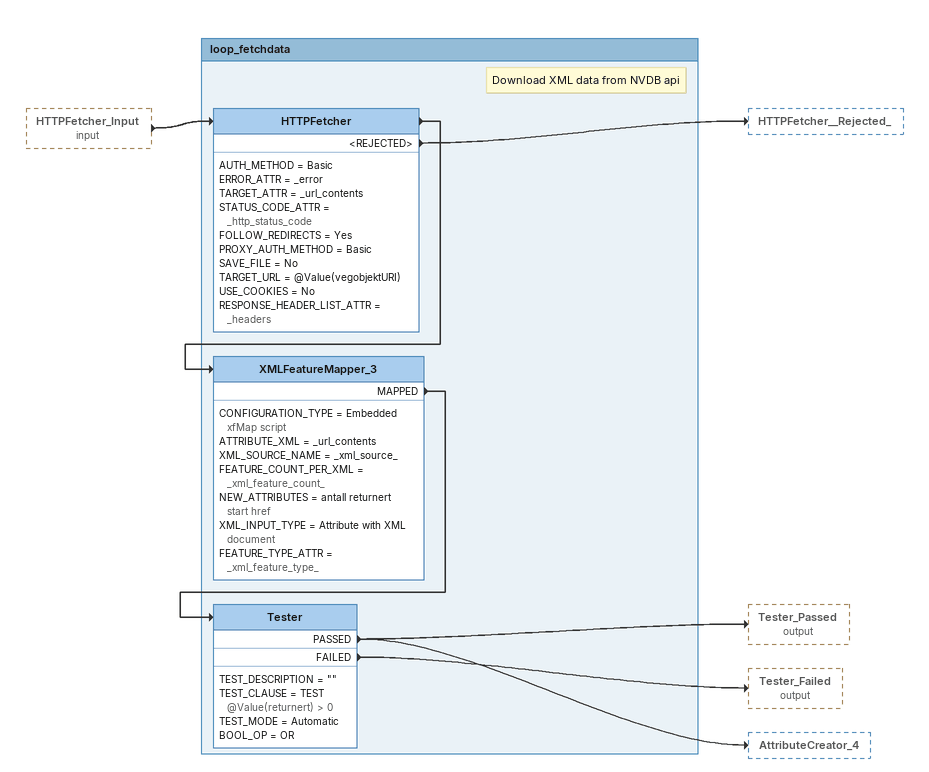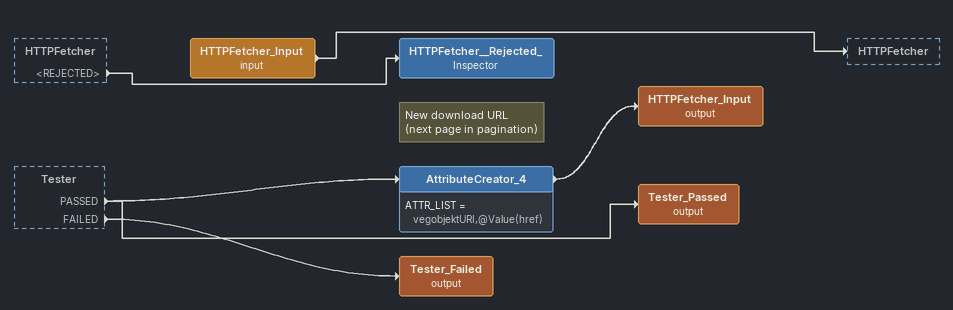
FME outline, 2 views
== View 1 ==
HTTPFetcher_Input (input) [outside]
    -> HTTPFetcher

Bookmark: loop_fetchdata
Note: Download XML data from NVDB api
HTTPFetcher
    AUTH_METHOD = Basic
    ERROR_ATTR = _error
    TARGET_ATTR = _url_contents
    STATUS_CODE_ATTR = _http_status_code
    FOLLOW_REDIRECTS = Yes
    PROXY_AUTH_METHOD = Basic
    SAVE_FILE = No
    TARGET_URL = @Value(vegobjektURI)
    USE_COOKIES = No
    RESPONSE_HEADER_LIST_ATTR = _headers
    -> XMLFeatureMapper_3
    <REJECTED> -> HTTPFetcher__Rejected_
XMLFeatureMapper_3
    CONFIGURATION_TYPE = Embedded xfMap script
    ATTRIBUTE_XML = _url_contents
    XML_SOURCE_NAME = _xml_source_
    FEATURE_COUNT_PER_XML = _xml_feature_count_
    NEW_ATTRIBUTES = antall returnert start href
    XML_INPUT_TYPE = Attribute with XML document
    FEATURE_TYPE_ATTR = _xml_feature_type_
    MAPPED -> Tester
Tester
    TEST_DESCRIPTION = ""
    TEST_CLAUSE = TEST @Value(returnert) > 0
    TEST_MODE = Automatic
    BOOL_OP = OR
    PASSED -> Tester_Passed (output)
    FAILED -> Tester_Failed (output)
    PASSED -> AttributeCreator_4

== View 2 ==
HTTPFetcher [outside]
    <REJECTED> -> HTTPFetcher__Rejected_
Tester [outside]
    PASSED -> Tester_Passed (output)
    FAILED -> Tester_Failed (output)
    PASSED -> AttributeCreator_4
HTTPFetcher_Input (input)
    -> HTTPFetcher
HTTPFetcher__Rejected_: Inspector
Note: New download URL / (next page in pagination)
AttributeCreator_4
    ATTR_LIST = vegobjektURI,@Value(href)
    -> HTTPFetcher_Input (output)
HTTPFetcher_Input (output)
Tester_Passed (output)
Tester_Failed (output)
